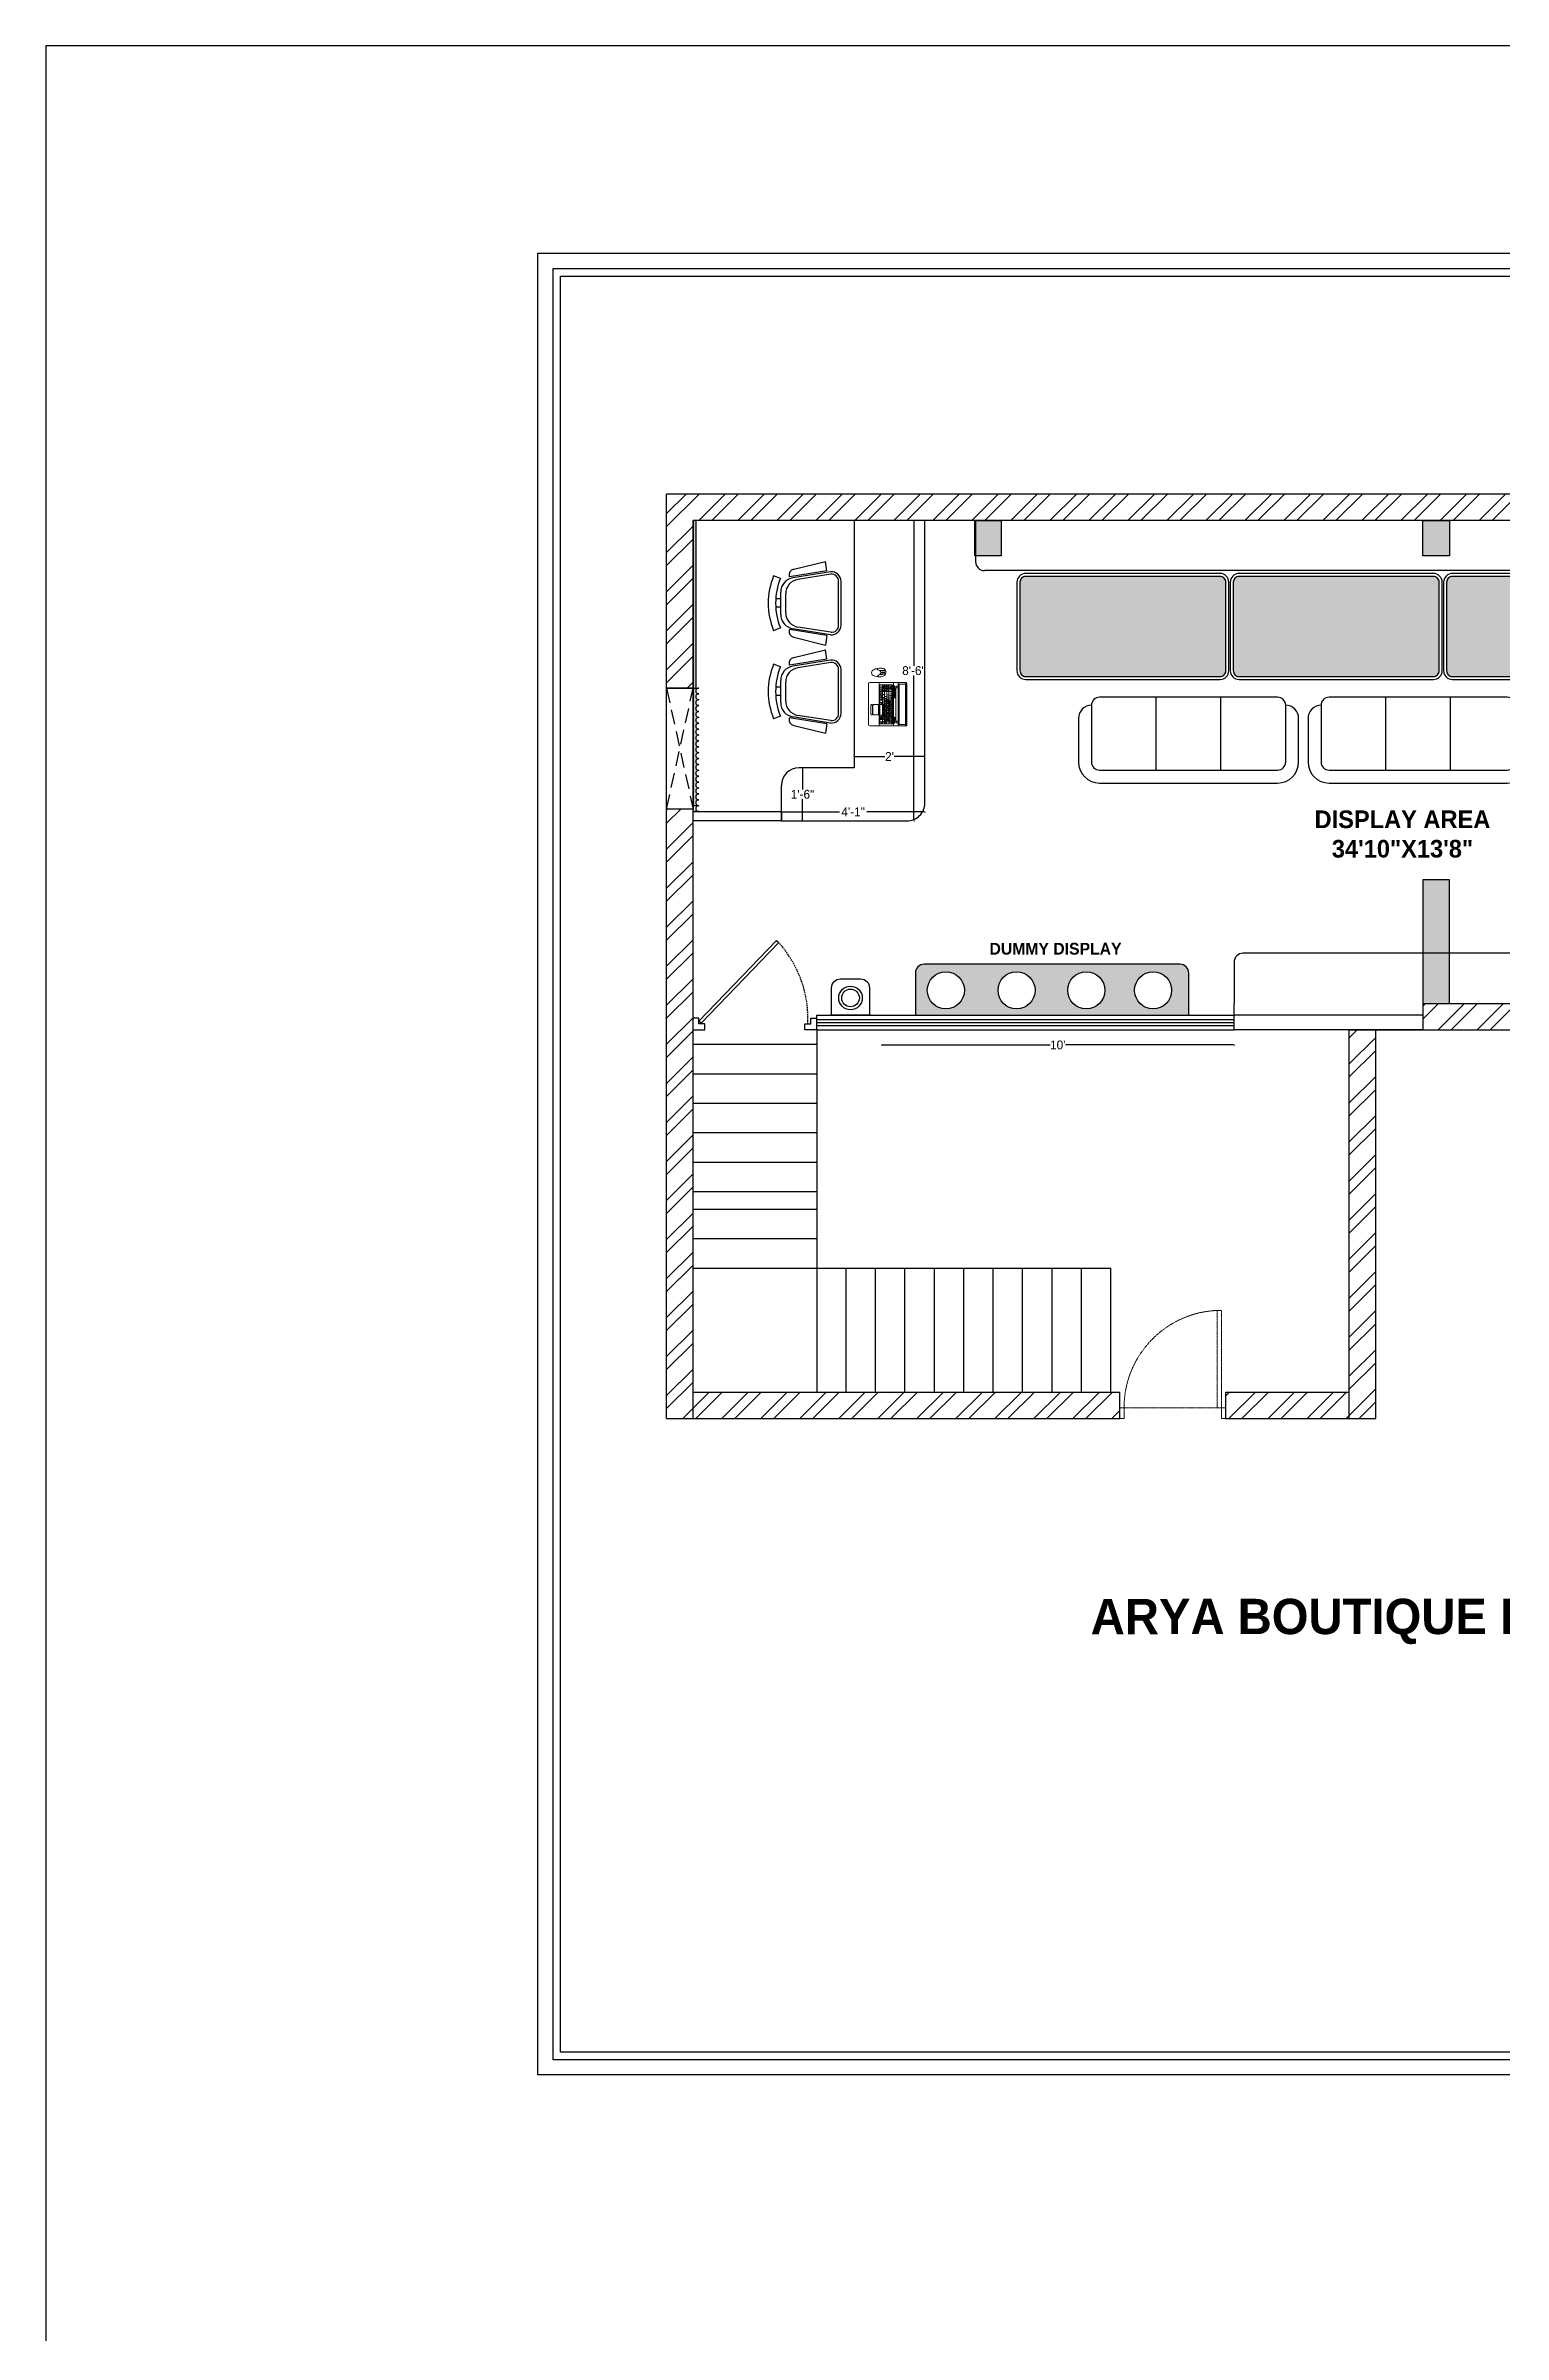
# Model space of a CAD drawing. Header units: inches. Extents: x 9636 to 21597, y -10243 to 557.
# Drawn here: x 12775 to 13270, y -2136 to -1359 of the extents above; entities that cross this region are included whole.
import ezdxf
from ezdxf.enums import TextEntityAlignment as Align

# ---------------------------------------------------------------- set-up
doc = ezdxf.new("R2010")
doc.units = ezdxf.units.IN
doc.header["$MEASUREMENT"] = 0
for name, pattern in [('AUDIT_D_060311083008-3', [0]), ('DASHED', [0.75, 0.5, -0.25]), ('DASHED2', [0.375, 0.25, -0.125]), ('HIDDEN', [0.375, 0.25, -0.125])]:
    doc.linetypes.add(name, pattern=pattern)
for name, color, linetype in [('A-DOOR', 251, 'AUDIT_D_060311083008-3'), ('A-Door-Frame', 1, 'Continuous'), ('A-Door-Swing', 8, 'HIDDEN'), ('B-FURNITURE', 22, 'Continuous'), ('IEL-HATCH-002', 7, 'Continuous')]:
    doc.layers.add(name, color=color, linetype=linetype)
doc.layers.add('FURNI', color=140, linetype='Continuous', lineweight=18)
doc.layers.add('WALL', color=23, linetype='Continuous', lineweight=15)
doc.styles.add('HEMI', font='stylu.ttf')
doc.styles.add('Romand', font='romand.shx', dxfattribs={"bigfont": '@extfont2.shx'})
doc.styles.get("Standard").update_dxf_attribs({"font": 'arial.ttf'})
doc.dimstyles.get("Standard").update_dxf_attribs({"dimtxt": 0.18, "dimasz": 0.18, "dimexe": 0.18, "dimexo": 0.0625, "dimgap": 0.09, "dimtad": 0, "dimtih": 1, "dimtoh": 1, "dimdec": 0, "dimzin": 0, "dimdsep": 46, "dimlunit": 4, "dimtxsty": 'Standard', "dimcen": 0.09, "dimadec": 0, "dimazin": 0, "dimtfac": 1, "dimtdec": 0, "dimtofl": 0, "dimtmove": 0, "dimatfit": 3, "dimfxl": 1, "dimtolj": 1, "dimtzin": 0, "dimarcsym": 0})
pattern_1 = [(45, (-6190.476, 697.374), (-6.629126, 6.629126), []), (45, (-6186.056, 697.374), (-6.629126, 6.629126), [])]

# ---------------------------------------------------------------- blocks, each defined once
blk = doc.blocks.new('rthjr')
for p, q in [((3335.61, 665.8), (3275.11, 665.8)), ((3294.36, 661.4), (3294.36, 636.65)), ((3316.36, 661.4), (3316.36, 636.65)), ((3267.96, 658.65), (3267.96, 643.8)), ((3342.76, 643.8), (3342.76, 658.65))]:
    blk.add_line(p, q)
blk.add_lwpolyline([(3275.11, 636.65), (3335.61, 636.65, 0.414214), (3338.36, 639.4), (3338.36, 658.65, 0.414214), (3335.61, 661.4), (3275.11, 661.4, 0.414214), (3272.36, 658.65), (3272.36, 639.4, 0.414214)], format="xyb", close=True)
for centre, radius, start, end in [((3275.11, 658.65), 7.15, 90, 180), ((3335.61, 658.65), 7.15, 0, 90), ((3272.36, 643.8), 4.4, 180, 270), ((3338.36, 643.8), 4.4, 270, 0)]:
    blk.add_arc(centre, radius, start, end)
blk = doc.blocks.new('laptop_top')
at = {"color": 0, "linetype": 'ByBlock', "lineweight": -2}
for p, q in [((-167, 219), (-167, 9)), ((-167, 192), (167, 192)), ((-151, 91), (-151, 182)), ((-148, 185), (146, 185)), ((-142, 213), (-142, 228)), ((-130, 213), (-142, 213)), ((-138, 201), (-138, 198)), ((-136, 185), (-136, 174)), ((-130, 213), (-130, 228)), ((-121, 185), (-121, 174)), ((-107, 185), (-107, 174)), ((-91, 185), (-91, 174)), ((-77, 185), (-77, 174)), ((-63, 185), (-63, 174)), ((-48, 185), (-48, 174)), ((-33, 185), (-33, 174)), ((-19, 185), (-19, 174)), ((-4, 185), (-4, 174)), ((11, 185), (11, 174)), ((26, 185), (26, 174)), ((40, 185), (40, 174)), ((54, 185), (54, 174)), ((63, 202), (63, 195)), ((69, 185), (69, 174)), ((84, 185), (84, 174)), ((99, 185), (99, 87)), ((116, 185), (116, 87)), ((128, 213), (128, 228)), ((139, 213), (128, 213)), ((133, 185), (133, 107)), ((139, 213), (139, 228)), ((149, 182), (149, 91)), ((167, 219), (167, 9)), ((-167, 80), (167, 80)), ((158, 0), (-158, 0)), ((149, 174), (-151, 174)), ((149, 157), (-151, 157)), ((149, 140), (-151, 140)), ((149, 123), (-151, 123)), ((149, 107), (-151, 107)), ((146, 87), (-148, 87)), ((-138, 174), (-138, 157)), ((-134, 107), (-134, 87)), ((-130, 157), (-130, 140)), ((-125, 140), (-125, 123)), ((-121, 174), (-121, 157)), ((-117, 123), (-117, 107)), ((-117, 107), (-117, 87)), ((-113, 157), (-113, 140)), ((-108, 140), (-108, 123)), ((-104, 174), (-104, 157)), ((-100, 123), (-100, 107)), ((-100, 107), (-100, 87)), ((-96, 157), (-96, 140)), ((-91, 140), (-91, 123)), ((-87, 174), (-87, 157)), ((-83, 123), (-83, 107)), ((-83, 107), (-83, 87)), ((-81, 37), (-81, 71)), ((-81, 25), (-81, 22)), ((-79, 157), (-79, 140)), ((-77, 75), (-6, 75)), ((-77, 32), (-6, 32)), ((-77, 29), (-6, 29)), ((-77, 17), (-6, 17)), ((-74, 140), (-74, 123)), ((-70, 174), (-70, 157)), ((-66, 123), (-66, 107)), ((-62, 157), (-62, 140)), ((-57, 140), (-57, 123)), ((-53, 174), (-53, 157)), ((-49, 123), (-49, 107)), ((-45, 157), (-45, 140)), ((-40, 140), (-40, 123)), ((-36, 174), (-36, 157)), ((-32, 123), (-32, 107)), ((-28, 157), (-28, 140)), ((-23, 140), (-23, 123)), ((-19, 174), (-19, 157)), ((-15, 123), (-15, 107)), ((-11, 157), (-11, 140)), ((-6, 140), (-6, 123)), ((-2, 174), (-2, 157)), ((-2, 107), (-2, 87)), ((-1, 71), (-1, 37)), ((-1, 25), (-1, 22)), ((2, 123), (2, 107)), ((6, 157), (6, 140)), ((10, 140), (10, 123)), ((14, 174), (14, 157)), ((15, 107), (15, 87)), ((19, 123), (19, 107)), ((23, 157), (23, 140)), ((27, 140), (27, 123)), ((31, 174), (31, 157)), ((32, 107), (32, 87)), ((35, 123), (35, 107)), ((39, 157), (39, 140)), ((44, 140), (44, 123)), ((48, 174), (48, 157)), ((49, 107), (49, 87)), ((49, 97), (99, 97)), ((52, 123), (52, 107)), ((56, 157), (56, 140)), ((61, 140), (61, 123)), ((65, 174), (65, 157)), ((66, 107), (66, 87)), ((73, 157), (73, 140)), ((82, 107), (82, 87))]:
    blk.add_line(p, q, dxfattribs=at)
for points in [[(-167, 231), (-167, 291)], [(-161, 294), (161, 294)], [(161, 288), (-161, 288)], [(161, 228), (-161, 228)], [(155, 236), (-155, 236)], [(-124, 209), (122, 209)], [(167, 291), (167, 231)]]:
    blk.add_lwpolyline(points, dxfattribs=at)
for points in [[(-155, 285), (-155, 234), (155, 234), (155, 285), (-155, 285)], [(37, 130), (35, 134), (35, 130), (34, 130), (34, 134), (37, 130), (37, 134), (37, 134), (37, 130)], [(35, 135), (35, 135), (35, 135), (36, 135), (37, 135), (37, 135), (37, 135), (37, 134), (36, 134), (35, 135), (35, 135), (35, 135), (35, 135)]]:
    blk.add_lwpolyline(points, close=True, dxfattribs=at)
for points in [[(-144, 202), (-133, 202, -0.414214), (-130, 199), (-130, 198, -0.414214), (-133, 195), (-144, 195, -0.414214), (-146, 198), (-146, 199, -0.414214)], [(-124, 202), (-101, 202, -0.414214), (-100, 200), (-100, 200, -0.414214), (-101, 199), (-124, 199, -0.414214), (-125, 200), (-125, 200, -0.414214)], [(-124, 198), (-101, 198, -0.414214), (-100, 196), (-100, 196, -0.414214), (-101, 195), (-124, 195, -0.414214), (-125, 196), (-125, 196, -0.414214)], [(52, 202), (92, 202, -0.414214), (95, 199), (95, 198, -0.414214), (92, 195), (52, 195, -0.414214), (49, 198), (49, 199, -0.414214)], [(99, 202), (123, 202, -0.414214), (124, 200), (124, 200, -0.414214), (123, 199), (99, 199, -0.414214), (98, 200), (98, 200, -0.414214)], [(99, 198), (123, 198, -0.414214), (124, 196), (124, 196, -0.414214), (123, 195), (99, 195, -0.414214), (98, 196), (98, 196, -0.414214)], [(129, 202), (140, 202, -0.414214), (143, 199), (143, 198, -0.414214), (140, 195), (129, 195, -0.414214), (126, 198), (126, 199, -0.414214)], [(-108, 98, 0.301668), (-112, 98), (-114, 94, -0.301668), (-109, 94)], [(-107, 102, 0.301668), (-111, 102), (-112, 99, -0.301668), (-108, 98)], [(-104, 97, -0.279065), (-108, 97), (-109, 94, 0.279065), (-105, 93)], [(-102, 101, -0.279065), (-107, 102), (-108, 98, 0.279065), (-104, 98)]]:
    blk.add_lwpolyline(points, format="xyb", close=True, dxfattribs=at)
for points, format in [([(-130, 213, 0.381204), (-124, 209, -0.067107)], "xyb"), ([(76, 202, -0.414214), (78, 199), (78, 198, -0.414214), (76, 195)], "xyb"), ([(128, 213, -0.381204), (122, 209, 0.067107)], "xyb"), ([(-132, 153, 0.445, 0.445, 0), (-136, 153, 3.56, 0, 0), (-140, 153, 0, 0, 0)], "xyseb"), ([(-140, 145, 0.445, 0.445, 0), (-135, 145, 3.56, 0, 0), (-132, 145, 0, 0, 0)], "xyseb"), ([(-133, 115), (-133, 110, -0.414214), (-133, 110), (-135, 110, -0.414214), (-135, 110), (-135, 115), (-137, 115, -0.606815), (-137, 116), (-134, 120, -0.520567), (-134, 120), (-130, 116, -0.606815), (-131, 115), (-133, 115)], "xyb"), ([(60, 92, 0.312, 0.312, 0), (57, 92, 2.49, 0, 0), (55, 92, 0, 0, 0)], "xyseb"), ([(83, 166, 0.89, 0.89, 0), (76, 166, 2.67, 0, 0), (71, 166, 0, 0, 0)], "xyseb"), ([(82, 137, 0.89, 0.89, 0), (82, 130, 0.89, 0.89, 0), (76, 130, 3.56, 0, 0), (71, 130, 0, 0, 0)], "xyseb"), ([(76, 115), (76, 110, -0.414214), (76, 110), (75, 110, -0.414214), (75, 110), (75, 115), (72, 115, -0.606815), (72, 116), (75, 120, -0.520567), (76, 120), (79, 116, -0.606815), (79, 115), (76, 115)], "xyb"), ([(74, 99, 0.312, 0.312, 0), (74, 102, 2.49, 0, 0), (74, 105, 0, 0, 0)], "xyseb"), ([(74, 94, 0.312, 0.312, 0), (74, 91, 2.49, 0, 0), (74, 89, 0, 0, 0)], "xyseb"), ([(88, 92, 0.312, 0.312, 0), (91, 92, 2.49, 0, 0), (93, 92, 0, 0, 0)], "xyseb")]:
    blk.add_lwpolyline(points, format=format, dxfattribs=at)
at = {"color": 0, "linetype": 'ByBlock', "lineweight": -2, "const_width": 0.445}
for points in [[(-140, 151), (-140, 155)], [(-132, 143), (-132, 147)]]:
    blk.add_lwpolyline(points, dxfattribs=at)
at = {"color": 0, "linetype": 'ByBlock', "lineweight": -2}
blk.add_circle((-138, 198), 1.38, dxfattribs=at)
for centre, radius, start, end in [((-158, 219), 8.9, 90, 180), ((-148, 182), 3.56, 90, 180), ((146, 182), 3.56, 0, 90), ((158, 219), 8.9, 0, 90), ((-158, 9), 8.9, 180, 270), ((-148, 91), 3.56, 180, 270), ((-77, 71), 4.45, 90, 180), ((-77, 37), 4.45, 180, 270), ((-77, 25), 4.45, 90, 180), ((-77, 22), 4.45, 180, 270), ((-6, 71), 4.45, 0, 90), ((-6, 37), 4.45, 270, 0), ((-6, 25), 4.45, 0, 90), ((-6, 22), 4.45, 270, 0), ((146, 91), 3.56, 270, 0), ((158, 9), 8.9, 270, 0)]:
    blk.add_arc(centre, radius, start, end, dxfattribs=at)
for centre, major_axis, start_param, end_param in [((-161, 291), (6.23, 0), 1.570796, 3.141593), ((-161, 285), (6.23, 0), 1.570796, 3.141593), ((-161, 231), (-6.23, 0), 0, 1.570796), ((161, 291), (-6.23, 0), 3.141593, 4.712389), ((161, 285), (-6.23, 0), 3.141593, 4.712389)]:
    blk.add_ellipse(centre, major_axis=major_axis, ratio=0.5, start_param=start_param, end_param=end_param, dxfattribs=at)
at = {"color": 0, "linetype": 'ByBlock', "lineweight": -2, "extrusion": (0, 0, -1)}
blk.add_ellipse((161, 231), major_axis=(6.23, 0), ratio=0.5, start_param=0, end_param=1.570796, dxfattribs=at)
at = {"color": 0, "linetype": 'ByBlock', "lineweight": -2, "style": 'Romand'}
for s, height, p in [('Esc', 3.56, (-149, 182)), ('F1', 3.12, (-119, 182)), ('F2', 3.12, (-105, 182)), ('F3', 3.12, (-89, 182)), ('F4', 3.12, (-75, 182)), ('F5', 3.12, (-61, 182)), ('F6', 3.12, (-46, 182)), ('F7', 3.12, (-31, 182)), ('F8', 3.12, (-17, 182)), ('F9', 3.12, (-2, 182)), ('F10', 3.12, (13, 182)), ('F11', 3.12, (28, 182)), ('F12', 3.12, (42, 182))]:
    blk.add_text(s, height=height, dxfattribs=at).set_placement(p, align=Align.MIDDLE_LEFT)
for s, height, p in [('/', 4.45, (124, 180)), ('*', 4.45, (141, 180)), ('Cap Lock', 3.12, (-138, 132)), ('Ctrl', 3.12, (-142, 98)), ('1', 4.45, (-129, 163)), ('Q', 4.45, (-121, 149)), ('A', 4.45, (-116, 132)), ('2', 4.45, (-112, 163)), ('Z', 4.45, (-108, 115)), ('W', 4.45, (-104, 149)), ('S', 4.45, (-99, 132)), ('3', 4.45, (-95, 163)), ('Alt', 3.12, (-91, 98)), ('X', 4.45, (-91, 115)), ('E', 4.45, (-87, 149)), ('D', 4.45, (-82, 132)), ('4', 4.45, (-79, 163)), ('C', 4.45, (-74, 115)), ('R', 4.45, (-70, 149)), ('F', 4.45, (-66, 132)), ('5', 4.45, (-62, 163)), ('V', 4.45, (-58, 115)), ('T', 4.45, (-53, 149)), ('G', 4.45, (-49, 132)), ('6', 4.45, (-45, 163)), ('B', 4.45, (-41, 115)), ('Y', 4.45, (-37, 149)), ('H', 4.45, (-32, 132)), ('7', 4.45, (-28, 163)), ('N', 4.45, (-24, 115)), ('U', 4.45, (-20, 149)), ('J', 4.45, (-15, 132)), ('8', 4.45, (-11, 163)), ('M', 4.45, (-7, 115)), ('I', 4.45, (-3, 149)), ('K', 4.45, (2, 132)), ('Alt', 3.12, (6, 98)), ('9', 4.45, (6, 163)), (',', 4.45, (10, 115)), ('O', 4.45, (14, 149)), ('L', 4.45, (19, 132)), ('0', 4.45, (23, 163)), ('.', 4.45, (27, 115)), ('P', 4.45, (31, 149)), ('Ctrl', 3.12, (40, 98)), ('-', 4.45, (44, 115)), ('7', 4.45, (107, 149)), ('4', 4.45, (107, 132)), ('1', 4.45, (107, 115)), ('0', 4.45, (107, 98)), ('.', 4.45, (107, 166)), ('+', 4.45, (124, 166)), ('8', 4.45, (124, 149)), ('5', 4.45, (124, 132)), ('2', 4.45, (124, 115)), ('Enter', 3.12, (133, 97)), ('-', 4.45, (141, 166)), ('9', 4.45, (141, 149)), ('6', 4.45, (141, 132)), ('3', 4.45, (141, 115))]:
    blk.add_text(s, height=height, dxfattribs=at).set_placement(p, align=Align.MIDDLE_CENTER)
blk = doc.blocks.new('LAPTOP')
at = {"color": 18, "lineweight": 9, "true_color": 0x000000}
for points in [[(65837.86, 13818.52, -0.241004), (65836.7, 13818.93, -0.217003), (65836.62, 13822.52, -0.752527), (65838.71, 13822.62, -0.115399), (65839.22, 13820.18, -0.099122), (65838.97, 13819.04, -0.240483), (65837.86, 13818.52)], [(65837.39, 13818.54, -0.055019), (65837.17, 13819.31, -0.050601), (65837.12, 13820.05, 0.084687), (65837.08, 13820.53, 0.175899), (65836.56, 13821.3, 0.569307), (65836.31, 13821.19, 0.064428), (65836.32, 13820.16, 0.081238), (65836.7, 13818.93, 0.150456), (65837.39, 13818.54)], [(65838.25, 13818.57, 0.141108), (65838.33, 13820.07, -0.211379), (65838.42, 13820.54, -0.412702), (65837.08, 13820.53, -0.176997), (65837.2, 13820.02, 0.141094), (65837.43, 13818.53, 0.080592), (65837.86, 13818.52, 0.075205), (65838.25, 13818.56)], [(65837.64, 13819.59), (65837.68, 13818.99, 0.837339), (65837.9, 13819.04), (65837.87, 13819.74, 1), (65837.64, 13819.73)], [(65838.31, 13818.58, 0.071754), (65838.47, 13819.55, 0.043169), (65838.43, 13820.18, -0.269309), (65838.92, 13821.43, -0.36617), (65839.12, 13821.37, -0.160325), (65838.97, 13819.04, -0.150096), (65838.32, 13818.58)]]:
    blk.add_lwpolyline(points, format="xyb", close=True, dxfattribs=at)
at = {"color": 18, "lineweight": 9, "true_color": 0x000000, "xscale": -0.044059898217101, "yscale": 0.044059898217101, "zscale": 0.044059898217101, "rotation": 180}
blk.add_blockref('laptop_top', (65826.95, 13824.35), dxfattribs=at)
blk = doc.blocks.new('*D315')
at = {"color": 0, "lineweight": -2, "transparency": 16777216}
for p, q in [((13069.53, -1519.9), (13069.75, -1519.9)), ((13069.53, -1621.9), (13069.75, -1621.9))]:
    blk.add_line(p, q, dxfattribs=at)
at = {"color": 5, "lineweight": -2, "transparency": 16777216}
for p, q in [((13069.57, -1520.08), (13069.57, -1569.26)), ((13069.57, -1621.72), (13069.57, -1572.55))]:
    blk.add_line(p, q, dxfattribs=at)
at = {"color": 5, "transparency": 16777216}
for points in [[(13069.54, -1520.08), (13069.6, -1520.08), (13069.57, -1519.9)], [(13069.54, -1621.72), (13069.6, -1621.72), (13069.57, -1621.9)]]:
    blk.add_solid(points, dxfattribs=at)
at = {"layer": 'Defpoints', "color": 0, "transparency": 16777216}
for p in [(13049.26, -1519.9), (13069.57, -1519.9), (13067.26, -1621.9)]:
    blk.add_point(p, dxfattribs=at)
at = {"color": 5, "transparency": 16777216, "insert": (13069.57, -1570.9), "char_height": 3, "attachment_point": 5, "style": 'HEMI'}
blk.add_mtext('\\A1;8\'-6"', dxfattribs=at)
blk = doc.blocks.new('*D316')
at = {"color": 0, "lineweight": -2, "transparency": 16777216}
for p, q in [((13058.51, -1698), (13058.51, -1698.22)), ((13178.36, -1698), (13178.36, -1698.22))]:
    blk.add_line(p, q, dxfattribs=at)
at = {"color": 5, "lineweight": -2, "transparency": 16777216}
for p, q in [((13058.69, -1698.04), (13115.82, -1698.04)), ((13178.18, -1698.04), (13121.06, -1698.04))]:
    blk.add_line(p, q, dxfattribs=at)
at = {"color": 5, "transparency": 16777216}
for points in [[(13058.69, -1698.01), (13058.69, -1698.07), (13058.51, -1698.04)], [(13178.18, -1698.01), (13178.18, -1698.07), (13178.36, -1698.04)]]:
    blk.add_solid(points, dxfattribs=at)
at = {"layer": 'Defpoints', "color": 0, "transparency": 16777216}
for p in [(13058.51, -1692.9), (13178.36, -1692.9), (13058.51, -1698.04)]:
    blk.add_point(p, dxfattribs=at)
at = {"color": 5, "transparency": 16777216, "insert": (13118.44, -1698.04), "char_height": 3, "attachment_point": 5, "style": 'HEMI'}
blk.add_mtext("\\A1;10'", dxfattribs=at)
blk = doc.blocks.new('AG')
at = {"layer": 'B-FURNITURE', "color": 18, "true_color": 0x000000}
for p, q in [((18630.35, -2608.23), (18632.68, -2622.74)), ((18631.27, -2608.08), (18633.32, -2620.8)), ((18650.97, -2604.12), (18634.07, -2604.12)), ((18650.97, -2605.06), (18634.07, -2605.06)), ((18653.76, -2608.08), (18651.72, -2620.8)), ((18654.68, -2608.23), (18652.35, -2622.74)), ((18630.05, -2609.58), (18626.37, -2610.17)), ((18629.34, -2622.43), (18626.37, -2610.17)), ((18630.05, -2609.58), (18632.38, -2624.09)), ((18654.98, -2609.58), (18652.65, -2624.09)), ((18654.98, -2609.58), (18658.67, -2610.17)), ((18655.69, -2622.43), (18658.67, -2610.17)), ((18632.38, -2624.09), (18632.16, -2624.14)), ((18646.19, -2625.51), (18638.84, -2625.51)), ((18652.65, -2624.09), (18652.88, -2624.14)), ((18632.98, -2627.56), (18631.91, -2630.2)), ((18646.82, -2627.45), (18638.21, -2627.45)), ((18640.69, -2629.36), (18640.69, -2627.45)), ((18643.94, -2629.38), (18643.94, -2627.45)), ((18652.05, -2627.56), (18653.13, -2630.2))]:
    blk.add_line(p, q, dxfattribs=at)
for centre, radius, start, end in [((18634.07, -2607.85), 3.73, 90, 185.71059), ((18634.07, -2607.85), 2.8, 90, 185.71059), ((18650.97, -2607.85), 3.73, 354.28941, 90), ((18650.97, -2607.85), 2.8, 354.28941, 90), ((18631.61, -2621.88), 2.33, 193.63667, 283.63667), ((18638.21, -2621.85), 5.6, 189.12367, 270), ((18638.84, -2619.91), 5.6, 189.12367, 270), ((18646.19, -2619.91), 5.6, 270, 350.87633), ((18646.82, -2621.85), 5.6, 270, 350.87633), ((18653.43, -2621.88), 2.33, 256.36333, 346.36333), ((18642.52, -2604.12), 28.15, 247.85911, 292.14089), ((18642.52, -2604.12), 25.3, 247.85911, 292.14089)]:
    blk.add_arc(centre, radius, start, end, dxfattribs=at)
blk = doc.blocks.new('*D317')
at = {"color": 0, "lineweight": -2, "transparency": 16777216}
for p, q in [((13024.51, -1618.8), (13024.51, -1619.02)), ((13073.26, -1618.8), (13073.26, -1619.02))]:
    blk.add_line(p, q, dxfattribs=at)
at = {"color": 5, "lineweight": -2, "transparency": 16777216}
for p, q in [((13024.69, -1618.84), (13044.26, -1618.84)), ((13073.08, -1618.84), (13053.52, -1618.84))]:
    blk.add_line(p, q, dxfattribs=at)
at = {"color": 5, "transparency": 16777216}
for points in [[(13024.69, -1618.81), (13024.69, -1618.87), (13024.51, -1618.84)], [(13073.08, -1618.81), (13073.08, -1618.87), (13073.26, -1618.84)]]:
    blk.add_solid(points, dxfattribs=at)
at = {"layer": 'Defpoints', "color": 0, "transparency": 16777216}
for p in [(13024.51, -1609.9), (13073.26, -1609.9), (13073.26, -1618.84)]:
    blk.add_point(p, dxfattribs=at)
at = {"color": 5, "transparency": 16777216, "insert": (13048.89, -1618.84), "char_height": 3, "attachment_point": 5, "style": 'HEMI'}
blk.add_mtext('\\A1;4\'-1"', dxfattribs=at)
blk = doc.blocks.new('*D318')
at = {"color": 0, "lineweight": -2, "transparency": 16777216}
for p, q in [((13049.26, -1600.09), (13049.26, -1599.88)), ((13073.26, -1600.09), (13073.26, -1599.88))]:
    blk.add_line(p, q, dxfattribs=at)
at = {"color": 5, "lineweight": -2, "transparency": 16777216}
for p, q in [((13049.44, -1600.06), (13059.69, -1600.06)), ((13073.08, -1600.06), (13062.83, -1600.06))]:
    blk.add_line(p, q, dxfattribs=at)
at = {"color": 5, "transparency": 16777216}
for points in [[(13049.44, -1600.03), (13049.44, -1600.09), (13049.26, -1600.06)], [(13073.08, -1600.03), (13073.08, -1600.09), (13073.26, -1600.06)]]:
    blk.add_solid(points, dxfattribs=at)
at = {"layer": 'Defpoints', "color": 0, "transparency": 16777216}
for p in [(13073.26, -1600.06), (13049.26, -1603.9), (13073.26, -1603.9)]:
    blk.add_point(p, dxfattribs=at)
at = {"color": 5, "transparency": 16777216, "insert": (13061.26, -1600.06), "char_height": 3, "attachment_point": 5, "style": 'HEMI'}
blk.add_mtext("\\A1;2'", dxfattribs=at)
blk = doc.blocks.new('*D319')
at = {"color": 0, "lineweight": -2, "transparency": 16777216}
for p, q in [((13031.74, -1603.9), (13031.52, -1603.9)), ((13031.74, -1621.9), (13031.52, -1621.9))]:
    blk.add_line(p, q, dxfattribs=at)
at = {"color": 5, "lineweight": -2, "transparency": 16777216}
for p, q in [((13031.7, -1604.08), (13031.7, -1611.26)), ((13031.7, -1621.72), (13031.7, -1614.55))]:
    blk.add_line(p, q, dxfattribs=at)
at = {"color": 5, "transparency": 16777216}
for points in [[(13031.67, -1604.08), (13031.73, -1604.08), (13031.7, -1603.9)], [(13031.67, -1621.72), (13031.73, -1621.72), (13031.7, -1621.9)]]:
    blk.add_solid(points, dxfattribs=at)
at = {"layer": 'Defpoints', "color": 0, "transparency": 16777216}
for p in [(13049.26, -1603.9), (13031.7, -1621.9), (13049.26, -1621.9)]:
    blk.add_point(p, dxfattribs=at)
at = {"color": 5, "transparency": 16777216, "insert": (13031.7, -1612.9), "char_height": 3, "attachment_point": 5, "style": 'HEMI'}
blk.add_mtext('\\A1;1\'-6"', dxfattribs=at)
blk = doc.blocks.new('*U10')
at = {"layer": 'A-Door-Frame', "lineweight": 5}
for p, q in [((0, -100), (0, 0)), ((982, -100), (982, 0))]:
    blk.add_line(p, q, dxfattribs=at)
for points in [[(0, -100), (40, -100), (40, 0), (0, 0)], [(982, -100), (942, -100), (942, 0), (982, 0)]]:
    blk.add_lwpolyline(points, dxfattribs=at)
at = {"layer": 'A-Door-Swing', "linetype": 'DASHED2', "lineweight": 5}
blk.add_line((48, 0), (950, 0), dxfattribs=at)
blk.add_lwpolyline([(40, 0), (40, 902), (80, 902), (80, 0)], close=True, dxfattribs=at)
blk.add_arc((40, 0), 902, 360, 90, dxfattribs=at)

msp = doc.modelspace()

# ---------------------------------------------------------------- hatches: boundary and pattern name
at = {"layer": 'IEL-HATCH-002', "true_color": 0xf27172, "transparency": 33554687}
h = msp.add_hatch(dxfattribs=at)
h.set_pattern_fill('ANSI32', color=11, scale=25)
h.set_pattern_definition([(45, (6.355, 7.815), (-6.629126, 6.629126), []), (45, (10.774, 7.815), (-6.629126, 6.629126), [])])
h.paths.add_polyline_path([(13596.51, -1510.9), (12985.51, -1510.9), (12985.51, -1576.9), (12994.51, -1576.9), (12994.51, -1519.9), (13013.24, -1519.9), (13587.51, -1519.9), (13587.51, -1683.9), (13421.51, -1683.9), (13421.51, -1635.9), (13412.51, -1635.9), (13412.51, -1683.9), (13364.51, -1683.9), (13242.51, -1683.9), (13242.51, -1692.9), (13596.51, -1692.9), (13596.51, -1683.9)])
at = {"layer": 'IEL-HATCH-002', "true_color": 0xab9678, "transparency": 33554687}
h = msp.add_hatch(color=33, dxfattribs=at)
h.dxf.hatch_style = 1
h.paths.add_polyline_path([(12996.34, -1582.76, -0.916095), (12996.34, -1580.76, -0.885359), (12996.27, -1578.77, -0.87812), (12996.21, -1576.9), (12994.51, -1576.9), (12994.51, -1616.76), (12996.34, -1616.76, -0.916095), (12996.34, -1614.76, -0.916095), (12996.34, -1612.76, -0.916095), (12996.34, -1610.76, -0.916095), (12996.34, -1608.76, -0.916095), (12996.34, -1606.76, -0.916095), (12996.34, -1604.76, -0.916095), (12996.34, -1602.76, -0.916095), (12996.34, -1600.76, -0.916095), (12996.34, -1598.76, -0.916095), (12996.34, -1596.76, -0.916095), (12996.34, -1594.76, -0.916095), (12996.34, -1592.76, -0.916095), (12996.34, -1590.76, -0.916095), (12996.34, -1588.76, -0.916095), (12996.34, -1586.76, -0.916095), (12996.34, -1584.76, -0.916095)])
h.paths.add_polyline_path([(12995.51, -1519.9), (12994.51, -1519.9), (12994.51, -1576.9), (12995.51, -1576.9)])
at = {"layer": 'IEL-HATCH-002', "true_color": 0x636466, "transparency": 33554687}
h = msp.add_hatch(color=251, dxfattribs=at)
h.dxf.hatch_style = 1
h.paths.add_polyline_path([(13099.26, -1519.9), (13090.26, -1519.9), (13090.26, -1531.9), (13099.26, -1531.9)])
h = msp.add_hatch(color=251, dxfattribs=at)
h.dxf.hatch_style = 1
h.paths.add_polyline_path([(13251.51, -1519.9), (13242.51, -1519.9), (13242.51, -1531.9), (13251.51, -1531.9)])
h.paths.add_polyline_path([(13251.51, -1641.9), (13242.51, -1641.9), (13242.51, -1683.9), (13251.51, -1683.9)])
at = {"layer": 'IEL-HATCH-002', "true_color": 0xc7c8ca, "transparency": 33554687}
h = msp.add_hatch(dxfattribs=at)
h.set_pattern_fill('CROSS', color=9, scale=10, angle=180)
h.set_pattern_definition([(180, (31651.185, -4167.4162), (-2.5, -2.5), [1.25, -3.75]), (270, (31650.56, -4166.7912), (2.5, -2.5), [1.25, -3.75])])
h.paths.add_polyline_path([(13323.07, -1570.9, 0.414214), (13325.07, -1572.9), (13391.07, -1572.9, 0.414214), (13393.07, -1570.9), (13393.07, -1540.9, 0.414214), (13391.07, -1538.9), (13325.07, -1538.9, 0.414214), (13323.07, -1540.9)])
h.paths.add_polyline_path([(13250.57, -1570.9, 0.414214), (13252.57, -1572.9), (13318.57, -1572.9, 0.414214), (13320.57, -1570.9), (13320.57, -1540.9, 0.414214), (13318.57, -1538.9), (13252.57, -1538.9, 0.414214), (13250.57, -1540.9)])
h.paths.add_polyline_path([(13178.07, -1570.9, 0.414214), (13180.07, -1572.9), (13246.07, -1572.9, 0.414214), (13248.07, -1570.9), (13248.07, -1540.9, 0.414214), (13246.07, -1538.9), (13180.07, -1538.9, 0.414214), (13178.07, -1540.9)])
h.paths.add_polyline_path([(13105.57, -1570.9, 0.414214), (13107.57, -1572.9), (13173.57, -1572.9, 0.414214), (13175.57, -1570.9), (13175.57, -1540.9, 0.414214), (13173.57, -1538.9), (13107.57, -1538.9, 0.414214), (13105.57, -1540.9)])
at = {"layer": 'IEL-HATCH-002', "true_color": 0xf27172, "transparency": 33554687}
h = msp.add_hatch(dxfattribs=at)
h.set_pattern_fill('ANSI32', color=11, scale=25)
h.set_pattern_definition(pattern_1)
h.paths.add_polyline_path([(12994.51, -1617.9), (12985.51, -1617.9), (12985.51, -1707.9), (12994.51, -1707.9)])
at = {"layer": 'IEL-HATCH-002', "true_color": 0xab9678, "transparency": 33554687}
h = msp.add_hatch(color=33, dxfattribs=at)
h.dxf.hatch_style = 1
h.paths.add_polyline_path([(13162.97, -1673.6, 0.414214), (13159.97, -1670.6), (13073.05, -1670.6, 0.414214), (13070.05, -1673.6), (13070.05, -1687.9), (13162.97, -1687.9)])
h.paths.add_polyline_path([(13121.82, -1679.47, -1), (13134.43, -1679.47, -1)], flags=16)
h.paths.add_polyline_path([(13098.12, -1679.47, -1), (13110.73, -1679.47, -1)], flags=16)
h.paths.add_polyline_path([(13144.54, -1679.47, -1), (13157.15, -1679.47, -1)], flags=16)
h.paths.add_polyline_path([(13074.1, -1679.47, -1), (13086.71, -1679.47, -1)], flags=16)
at = {"layer": 'IEL-HATCH-002', "true_color": 0xf27172, "transparency": 33554687}
h = msp.add_hatch(dxfattribs=at)
h.set_pattern_fill('ANSI32', color=11, scale=25)
h.set_pattern_definition(pattern_1)
h.paths.add_polyline_path([(13226.51, -1692.9), (13217.51, -1692.9), (13217.51, -1824.9), (13226.51, -1824.9)])
h.paths.add_polyline_path([(13217.51, -1815.9), (13175.51, -1815.9), (13175.51, -1824.9), (13217.51, -1824.9)])
h.paths.add_polyline_path([(13139.51, -1815.9), (12994.51, -1815.9), (12994.51, -1824.9), (13139.51, -1824.9)])
h.paths.add_polyline_path([(12994.51, -1707.9), (12985.51, -1707.9), (12985.51, -1824.9), (12994.51, -1824.9), (12994.51, -1839.9)])

# ---------------------------------------------------------------- linework, layer by layer
for p, q in [((12985.51, -1576.9), (12985.51, -1510.9)), ((12994.51, -1576.9), (12994.51, -1519.9)), ((13587.51, -1519.9), (12994.51, -1519.9)), ((13049.26, -1519.9), (13049.26, -1603.9)), ((13090.51, -1519.9), (13090.51, -1533.9)), ((13409.51, -1536.9), (13093.51, -1536.9)), ((12994.51, -1576.9), (12985.51, -1576.9)), ((13049.26, -1603.9), (13030.51, -1603.9)), ((13024.51, -1621.9), (13024.51, -1609.9)), ((12985.51, -1707.9), (12985.51, -1617.9)), ((12994.51, -1617.9), (12985.51, -1617.9)), ((12994.51, -1707.9), (12994.51, -1617.9)), ((13178.36, -1692.9), (13178.36, -1683.9)), ((13242.51, -1683.9), (13412.51, -1683.9)), ((13036.51, -1687.9), (13178.36, -1687.9)), ((13036.51, -1692.9), (13036.51, -1687.9)), ((13036.51, -1692.9), (13178.36, -1692.9)), ((13036.51, -1692.9), (13036.51, -1707.9)), ((13036.51, -1692.9), (13036.51, -1773.9)), ((13217.51, -1692.9), (13596.51, -1692.9)), ((13217.51, -1824.9), (13217.51, -1692.9)), ((13226.51, -1824.9), (13226.51, -1692.9)), ((13036.51, -1697.9), (12994.51, -1697.9)), ((12985.51, -1824.9), (12985.51, -1707.9)), ((13036.51, -1707.9), (12994.51, -1707.9)), ((12994.51, -1824.9), (12994.51, -1707.9)), ((13036.51, -1717.9), (12994.51, -1717.9)), ((13036.51, -1727.9), (12994.51, -1727.9)), ((13036.51, -1737.9), (12994.51, -1737.9)), ((13036.51, -1747.9), (12994.51, -1747.9)), ((13036.51, -1753.9), (12994.51, -1753.9)), ((13036.51, -1763.9), (12994.51, -1763.9)), ((13036.51, -1773.9), (12994.51, -1773.9)), ((13136.51, -1773.9), (13036.51, -1773.9)), ((13036.51, -1773.9), (13036.51, -1815.9)), ((13046.51, -1815.9), (13046.51, -1773.9)), ((13056.51, -1815.9), (13056.51, -1773.9)), ((13066.51, -1815.9), (13066.51, -1773.9)), ((13076.51, -1815.9), (13076.51, -1773.9)), ((13086.51, -1815.9), (13086.51, -1773.9)), ((13096.51, -1815.9), (13096.51, -1773.9)), ((13106.51, -1815.9), (13106.51, -1773.9)), ((13116.51, -1815.9), (13116.51, -1773.9)), ((13126.51, -1815.9), (13126.51, -1773.9)), ((13136.51, -1815.9), (13136.51, -1773.9)), ((12994.51, -1815.9), (13139.51, -1815.9)), ((13139.51, -1824.9), (13139.51, -1815.9)), ((13175.51, -1815.9), (13217.51, -1815.9)), ((13175.51, -1824.9), (13175.51, -1815.9)), ((12985.51, -1824.9), (13139.51, -1824.9)), ((13175.51, -1824.9), (13226.51, -1824.9))]:
    msp.add_line(p, q)
at = {"color": 18, "true_color": 0x000000}
for p, q in [((12994.51, -1519.9), (12994.51, -1576.9)), ((12995.51, -1576.9), (12995.51, -1519.9)), ((12994.51, -1617.9), (12994.51, -1576.9)), ((12994.51, -1576.9), (12996.51, -1576.9)), ((12996.51, -1616.76), (12994.51, -1616.76)), ((12996.51, -1618.76), (12994.51, -1618.76)), ((13251.51, -1641.9), (13242.51, -1641.9)), ((13242.51, -1641.9), (13242.51, -1683.9)), ((13251.51, -1683.9), (13251.51, -1641.9)), ((13242.51, -1683.9), (13242.51, -1692.9)), ((13242.51, -1687.9), (13178.36, -1687.9)), ((13242.51, -1692.9), (13178.36, -1692.9))]:
    msp.add_line(p, q, dxfattribs=at)
at = {"color": 18, "linetype": 'DASHED', "ltscale": 10, "true_color": 0x000000}
for p, q in [((12985.51, -1617.9), (12994.51, -1576.9)), ((12985.51, -1576.9), (12994.51, -1617.9))]:
    msp.add_line(p, q, dxfattribs=at)
at = {"color": 143, "true_color": 0x7aafdf}
for p, q in [((13036.51, -1689.43), (13178.36, -1689.43)), ((13036.51, -1690.43), (13178.36, -1690.43)), ((13036.51, -1691.43), (13178.36, -1691.43))]:
    msp.add_line(p, q, dxfattribs=at)
at = {"color": 3}
msp.add_lwpolyline([(17284.65, -1358.66), (12774.54, -1358.66), (12774.54, -10242.64), (17284.65, -10242.64)], close=True, dxfattribs=at)
msp.add_lwpolyline([(13596.51, -1510.9), (12985.51, -1510.9)])
for points in [[(13024.51, -1621.9), (13067.26, -1621.9, 0.414214), (13073.26, -1615.9), (13073.26, -1519.9)], [(13310.51, -1683.9), (13310.51, -1669.9, 0.414214), (13307.51, -1666.9), (13181.36, -1666.9, 0.414214), (13178.36, -1669.9), (13178.36, -1683.9)]]:
    msp.add_lwpolyline(points, format="xyb")
for points in [[(13099.26, -1519.9), (13099.26, -1531.9), (13090.26, -1531.9), (13090.26, -1519.9)], [(13251.51, -1519.9), (13251.51, -1531.9), (13242.51, -1531.9), (13242.51, -1519.9)], [(13024.51, -1621.9), (12994.51, -1621.9), (12994.51, -1618.76), (13024.51, -1618.76)]]:
    msp.add_lwpolyline(points, close=True)
for points in [[(13173.57, -1537.9), (13107.57, -1537.9, 0.414214), (13104.57, -1540.9), (13104.57, -1570.9, 0.414214), (13107.57, -1573.9), (13173.57, -1573.9, 0.414214), (13176.57, -1570.9), (13176.57, -1540.9, 0.414214)], [(13173.57, -1538.9), (13107.57, -1538.9, 0.414214), (13105.57, -1540.9), (13105.57, -1570.9, 0.414214), (13107.57, -1572.9), (13173.57, -1572.9, 0.414214), (13175.57, -1570.9), (13175.57, -1540.9, 0.414214)], [(13246.07, -1537.9), (13180.07, -1537.9, 0.414214), (13177.07, -1540.9), (13177.07, -1570.9, 0.414214), (13180.07, -1573.9), (13246.07, -1573.9, 0.414214), (13249.07, -1570.9), (13249.07, -1540.9, 0.414214)], [(13246.07, -1538.9), (13180.07, -1538.9, 0.414214), (13178.07, -1540.9), (13178.07, -1570.9, 0.414214), (13180.07, -1572.9), (13246.07, -1572.9, 0.414214), (13248.07, -1570.9), (13248.07, -1540.9, 0.414214)], [(13318.57, -1537.9), (13252.57, -1537.9, 0.414214), (13249.57, -1540.9), (13249.57, -1570.9, 0.414214), (13252.57, -1573.9), (13318.57, -1573.9, 0.414214), (13321.57, -1570.9), (13321.57, -1540.9, 0.414214)], [(13318.57, -1538.9), (13252.57, -1538.9, 0.414214), (13250.57, -1540.9), (13250.57, -1570.9, 0.414214), (13252.57, -1572.9), (13318.57, -1572.9, 0.414214), (13320.57, -1570.9), (13320.57, -1540.9, 0.414214)], [(13044.57, -1675.62), (13051.46, -1675.62, -0.414214), (13054.46, -1678.62), (13054.46, -1687.9), (13041.57, -1687.9), (13041.57, -1678.62, -0.414214)]]:
    msp.add_lwpolyline(points, format="xyb", close=True)
at = {"color": 18, "true_color": 0x000000}
msp.add_lwpolyline([(12985.51, -1576.9), (12994.51, -1576.9), (12994.51, -1617.9), (12985.51, -1617.9)], close=True, dxfattribs=at)
at = {"color": 143, "true_color": 0x7aafdf}
msp.add_lwpolyline([(12996.51, -1689.9), (13022.91, -1662.57), (13023.63, -1663.26), (12997.23, -1690.6)], close=True, dxfattribs=at)
at = {"color": 18, "true_color": 0x000000}
msp.add_lwpolyline([(13162.97, -1687.9), (13162.97, -1673.6, 0.414214), (13159.97, -1670.6), (13073.05, -1670.6, 0.414214), (13070.05, -1673.6), (13070.05, -1687.9)], format="xyb", dxfattribs=at)
at = {"color": 143, "true_color": 0x7aafdf}
for points in [[(12994.51, -1692.9), (12998.51, -1692.9), (12998.51, -1690.9), (12996.51, -1690.9), (12996.51, -1688.9), (12994.51, -1688.9)], [(13036.51, -1692.9), (13032.51, -1692.9), (13032.51, -1690.9), (13034.51, -1690.9), (13034.51, -1688.9), (13036.51, -1688.9)]]:
    msp.add_lwpolyline(points, dxfattribs=at)
for centre, radius in [((13048.01, -1682.06), 4), ((13080.41, -1679.47), 6.3), ((13104.43, -1679.47), 6.3), ((13128.13, -1679.47), 6.3), ((13150.84, -1679.47), 6.3), ((13048.01, -1682.06), 3)]:
    msp.add_circle(centre, radius)
for centre, radius, start, end in [((13093.51, -1533.9), 3, 180, 270), ((13030.51, -1609.9), 6, 90, 180)]:
    msp.add_arc(centre, radius, start, end)
at = {"color": 18, "true_color": 0x000000}
for centre, radius, start, end in [((12996.36, -1577.83), 0.941, 80.62947, 279.37053), ((12996.43, -1579.76), 1, 84.9853, 275.0147), ((12996.43, -1581.76), 1, 84.9853, 275.0147), ((12996.43, -1583.76), 1, 84.9853, 275.0147), ((12996.43, -1585.76), 1, 84.9853, 275.0147), ((12996.43, -1587.76), 1, 84.9853, 275.0147), ((12996.43, -1589.76), 1, 84.9853, 275.0147), ((12996.43, -1591.76), 1, 84.9853, 275.0147), ((12996.43, -1593.76), 1, 84.9853, 275.0147), ((12996.43, -1595.76), 1, 84.9853, 275.0147), ((12996.43, -1597.76), 1, 84.9853, 275.0147), ((12996.43, -1599.76), 1, 84.9853, 275.0147), ((12996.43, -1601.76), 1, 84.9853, 275.0147), ((12996.43, -1603.76), 1, 84.9853, 275.0147), ((12996.43, -1605.76), 1, 84.9853, 275.0147), ((12996.43, -1607.76), 1, 84.9853, 275.0147), ((12996.43, -1609.76), 1, 84.9853, 275.0147), ((12996.43, -1611.76), 1, 84.9853, 275.0147), ((12996.43, -1613.76), 1, 84.9853, 275.0147), ((12996.43, -1615.76), 1, 84.9853, 275.0147), ((12996.43, -1617.76), 1, 84.9853, 275.0147)]:
    msp.add_arc(centre, radius, start, end, dxfattribs=at)
at = {"color": 143, "linetype": 'DASHED', "true_color": 0x7aafdf}
msp.add_arc((12994.83, -1689.15), 38.72, 357.40052, 41.94852, dxfattribs=at)
at = {"layer": 'FURNI', "color": 18, "lineweight": 25, "true_color": 0x000000}
for points in [[(12941.78, -2047.86), (12941.78, -1429.14), (13807.61, -1429.14), (13807.61, -2047.86)], [(12946.93, -2042.71), (12946.93, -1434.3), (13802.45, -1434.3), (13802.45, -2042.71)], [(12949.5, -2040.13), (12949.5, -1436.87), (13799.88, -1436.87), (13799.88, -2040.13)]]:
    msp.add_lwpolyline(points, close=True, dxfattribs=at)

# ---------------------------------------------------------------- block references
at = {"xscale": 0.8790158403717984, "yscale": 0.8790158403717984, "zscale": 0.8790158403717984, "rotation": 270}
for p in [(15333.86, 14839.07), (15333.86, 14809.08)]:
    msp.add_blockref('AG', p, dxfattribs=at)
at = {"rotation": 180}
for p in [(16468.25, -943.27), (16546.25, -943.27)]:
    msp.add_blockref('rthjr', p, dxfattribs=at)
at = {"layer": 'A-DOOR', "lineweight": 5, "xscale": -0.03666666666666651, "yscale": 0.03666666666666651, "zscale": 0.03666666666666651}
msp.add_blockref('*U10', (13175.51, -1821.24), dxfattribs=at)
at = {"layer": 'WALL', "color": 18, "true_color": 0x000000, "rotation": 90}
msp.add_blockref('LAPTOP', (26878.52, -67409.28), dxfattribs=at)

# ---------------------------------------------------------------- texts
at = {"color": 1, "lineweight": 15, "attachment_point": 3, "rotation": 0.00944, "style": 'HEMI'}
for s, insert, char_height, width in [('\\pxqc;{\\fStylus BT|b1|i0|c0|p34;DISPLAY AREA\\P34\'10"X13\'8"}', (13270.18, -1618.37), 6, 69.2136), ('\\pxqc;{\\fStylus BT|b1|i0|c0|p34;ARYA BOUTIQUE FLOOR PLAN}', (13397.45, -1886.11), 12, 292.2373)]:
    msp.add_mtext(s, dxfattribs=dict(at, insert=insert, char_height=char_height, width=width))
at = {"color": 177, "lineweight": 15, "true_color": 0x293189, "insert": (13152.28, -1663.34), "char_height": 4, "width": 69.2136, "attachment_point": 3, "rotation": 0.00944, "style": 'HEMI'}
msp.add_mtext('\\pxqc;{\\fStylus BT|b1|i0|c0|p34;DUMMY DISPLAY}', dxfattribs=at)

# ---------------------------------------------------------------- dimensions: what is measured, and where the dimension line sits
for base, p1, p2, angle, picture, middle in [((13069.57, -1519.9), (13067.26, -1621.9), (13049.26, -1519.9), 90, '*D315', (13069.57, -1570.9)), ((13031.7, -1621.9), (13049.26, -1603.9), (13049.26, -1621.9), 90, '*D319', (13031.7, -1612.9)), ((13058.51, -1698.04), (13178.36, -1692.9), (13058.51, -1692.9), 180, '*D316', (13118.44, -1698.04))]:
    dim = msp.add_linear_dim(base=base, p1=p1, p2=p2, angle=angle, dimstyle='Standard', override={"dimtxt": 3, "dimtxsty": 'HEMI', "dimclrd": 5, "dimclrt": 5, "dimfxl": 0.03937, "dimfxlon": 1, "dimarcsym": 1})
    dim.commit()
    dim.dimension.update_dxf_attribs({"geometry": picture, "text_midpoint": middle})
for base, p1, p2, picture, middle in [((13073.26, -1600.06), (13049.26, -1603.9), (13073.26, -1603.9), '*D318', (13061.26, -1600.06)), ((13073.26, -1618.84), (13024.51, -1609.9), (13073.26, -1609.9), '*D317', (13048.89, -1618.84))]:
    dim = msp.add_linear_dim(base=base, p1=p1, p2=p2, dimstyle='Standard', override={"dimtxt": 3, "dimtxsty": 'HEMI', "dimclrd": 5, "dimclrt": 5, "dimfxl": 0.03937, "dimfxlon": 1, "dimarcsym": 1})
    dim.commit()
    dim.dimension.update_dxf_attribs({"geometry": picture, "text_midpoint": middle})

doc.saveas('drawing.dxf')
